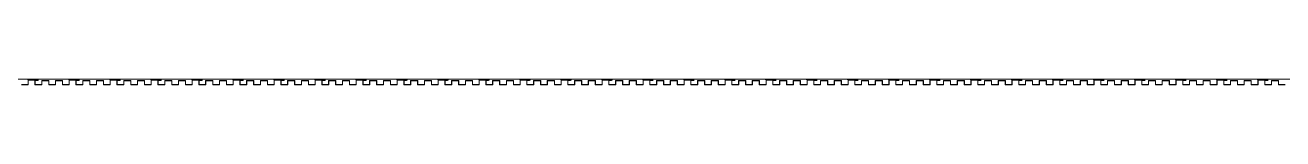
# Model space of a CAD drawing. Extents: x 73996 to 686888, y -9729 to 263202.
# Drawn here: x 481264 to 485805, y 172673 to 172692 of the extents above; entities that cross this region are included whole.
import ezdxf

# ---------------------------------------------------------------- set-up
doc = ezdxf.new("R2010")
doc.units = 0
doc.header["$LTSCALE"] = 20
doc.layers.add('Data Center Layout_L20$0$ARC', color=252, linetype='Continuous', lineweight=0)

# ---------------------------------------------------------------- blocks, each defined once
blk = doc.blocks.new('Data Center Layout_L20$0$A$C80dc7663')
at = {"layer": 'Data Center Layout_L20$0$ARC'}
blk.add_line((540876.41, 139535.59), (517002.82, 139535.59), dxfattribs=at)
at = {"layer": 'Data Center Layout_L20$0$ARC', "linetype": 'Continuous'}
for points in [[(523317.25, 139532.11), (523324.24, 139534.61), (523324.07, 139535.08), (523317.11, 139532.59), (523289.74, 139532.59), (523289.74, 139516.59), (523265.94, 139516.59)], [(523265.44, 139516.09), (523290.24, 139516.09), (523290.24, 139532.09), (523317.31, 139532.09)]]:
    blk.add_lwpolyline(points, dxfattribs=at)
for points in [[(523465.25, 139532.11), (523472.24, 139534.61), (523472.07, 139535.08), (523465.11, 139532.59), (523437.74, 139532.59), (523437.74, 139516.59), (523413.94, 139516.59), (523413.94, 139531.09), (523388.14, 139531.09), (523388.14, 139516.59), (523364.34, 139516.59), (523364.34, 139531.09), (523338.54, 139531.09), (523338.54, 139516.59), (523314.74, 139516.59), (523314.74, 139531.59), (523324.24, 139531.59, 1), (523324.24, 139535.59), (523303.53, 139535.59), (523302.24, 139534.3), (523300.95, 139535.59), (523287.24, 139535.59), (523287.24, 139535.09), (523300.74, 139535.09), (523302.24, 139533.59), (523303.74, 139535.09), (523324.24, 139535.09, -1), (523324.24, 139532.09), (523314.24, 139532.09), (523314.24, 139516.09), (523339.04, 139516.09), (523339.04, 139530.59), (523363.84, 139530.59), (523363.84, 139516.09), (523388.64, 139516.09), (523388.64, 139530.59), (523413.44, 139530.59), (523413.44, 139516.09), (523438.24, 139516.09), (523438.24, 139532.09), (523465.31, 139532.09)], [(523613.25, 139532.11), (523620.24, 139534.61), (523620.07, 139535.08), (523613.11, 139532.59), (523585.74, 139532.59), (523585.74, 139516.59), (523561.94, 139516.59), (523561.94, 139531.09), (523536.14, 139531.09), (523536.14, 139516.59), (523512.34, 139516.59), (523512.34, 139531.09), (523486.54, 139531.09), (523486.54, 139516.59), (523462.74, 139516.59), (523462.74, 139531.59), (523472.24, 139531.59, 1), (523472.24, 139535.59), (523451.53, 139535.59), (523450.24, 139534.3), (523448.95, 139535.59), (523435.24, 139535.59), (523435.24, 139535.09), (523448.74, 139535.09), (523450.24, 139533.59), (523451.74, 139535.09), (523472.24, 139535.09, -1), (523472.24, 139532.09), (523462.24, 139532.09), (523462.24, 139516.09), (523487.04, 139516.09), (523487.04, 139530.59), (523511.84, 139530.59), (523511.84, 139516.09), (523536.64, 139516.09), (523536.64, 139530.59), (523561.44, 139530.59), (523561.44, 139516.09), (523586.24, 139516.09), (523586.24, 139532.09), (523613.31, 139532.09)], [(523761.25, 139532.11), (523768.24, 139534.61), (523768.07, 139535.08), (523761.11, 139532.59), (523733.74, 139532.59), (523733.74, 139516.59), (523709.94, 139516.59), (523709.94, 139531.09), (523684.14, 139531.09), (523684.14, 139516.59), (523660.34, 139516.59), (523660.34, 139531.09), (523634.54, 139531.09), (523634.54, 139516.59), (523610.74, 139516.59), (523610.74, 139531.59), (523620.24, 139531.59, 1), (523620.24, 139535.59), (523599.53, 139535.59), (523598.24, 139534.3), (523596.95, 139535.59), (523583.24, 139535.59), (523583.24, 139535.09), (523596.74, 139535.09), (523598.24, 139533.59), (523599.74, 139535.09), (523620.24, 139535.09, -1), (523620.24, 139532.09), (523610.24, 139532.09), (523610.24, 139516.09), (523635.04, 139516.09), (523635.04, 139530.59), (523659.84, 139530.59), (523659.84, 139516.09), (523684.64, 139516.09), (523684.64, 139530.59), (523709.44, 139530.59), (523709.44, 139516.09), (523734.24, 139516.09), (523734.24, 139532.09), (523761.31, 139532.09)], [(523909.25, 139532.11), (523916.24, 139534.61), (523916.07, 139535.08), (523909.11, 139532.59), (523881.74, 139532.59), (523881.74, 139516.59), (523857.94, 139516.59), (523857.94, 139531.09), (523832.14, 139531.09), (523832.14, 139516.59), (523808.34, 139516.59), (523808.34, 139531.09), (523782.54, 139531.09), (523782.54, 139516.59), (523758.74, 139516.59), (523758.74, 139531.59), (523768.24, 139531.59, 1), (523768.24, 139535.59), (523747.53, 139535.59), (523746.24, 139534.3), (523744.95, 139535.59), (523731.24, 139535.59), (523731.24, 139535.09), (523744.74, 139535.09), (523746.24, 139533.59), (523747.74, 139535.09), (523768.24, 139535.09, -1), (523768.24, 139532.09), (523758.24, 139532.09), (523758.24, 139516.09), (523783.04, 139516.09), (523783.04, 139530.59), (523807.84, 139530.59), (523807.84, 139516.09), (523832.64, 139516.09), (523832.64, 139530.59), (523857.44, 139530.59), (523857.44, 139516.09), (523882.24, 139516.09), (523882.24, 139532.09), (523909.31, 139532.09)], [(524057.25, 139532.11), (524064.24, 139534.61), (524064.07, 139535.08), (524057.11, 139532.59), (524029.74, 139532.59), (524029.74, 139516.59), (524005.94, 139516.59), (524005.94, 139531.09), (523980.14, 139531.09), (523980.14, 139516.59), (523956.34, 139516.59), (523956.34, 139531.09), (523930.54, 139531.09), (523930.54, 139516.59), (523906.74, 139516.59), (523906.74, 139531.59), (523916.24, 139531.59, 1), (523916.24, 139535.59), (523895.53, 139535.59), (523894.24, 139534.3), (523892.95, 139535.59), (523879.24, 139535.59), (523879.24, 139535.09), (523892.74, 139535.09), (523894.24, 139533.59), (523895.74, 139535.09), (523916.24, 139535.09, -1), (523916.24, 139532.09), (523906.24, 139532.09), (523906.24, 139516.09), (523931.04, 139516.09), (523931.04, 139530.59), (523955.84, 139530.59), (523955.84, 139516.09), (523980.64, 139516.09), (523980.64, 139530.59), (524005.44, 139530.59), (524005.44, 139516.09), (524030.24, 139516.09), (524030.24, 139532.09), (524057.31, 139532.09)], [(524205.25, 139532.11), (524212.24, 139534.61), (524212.07, 139535.08), (524205.11, 139532.59), (524177.74, 139532.59), (524177.74, 139516.59), (524153.94, 139516.59), (524153.94, 139531.09), (524128.14, 139531.09), (524128.14, 139516.59), (524104.34, 139516.59), (524104.34, 139531.09), (524078.54, 139531.09), (524078.54, 139516.59), (524054.74, 139516.59), (524054.74, 139531.59), (524064.24, 139531.59, 1), (524064.24, 139535.59), (524043.53, 139535.59), (524042.24, 139534.3), (524040.95, 139535.59), (524027.24, 139535.59), (524027.24, 139535.09), (524040.74, 139535.09), (524042.24, 139533.59), (524043.74, 139535.09), (524064.24, 139535.09, -1), (524064.24, 139532.09), (524054.24, 139532.09), (524054.24, 139516.09), (524079.04, 139516.09), (524079.04, 139530.59), (524103.84, 139530.59), (524103.84, 139516.09), (524128.64, 139516.09), (524128.64, 139530.59), (524153.44, 139530.59), (524153.44, 139516.09), (524178.24, 139516.09), (524178.24, 139532.09), (524205.31, 139532.09)], [(524353.25, 139532.11), (524360.24, 139534.61), (524360.07, 139535.08), (524353.11, 139532.59), (524325.74, 139532.59), (524325.74, 139516.59), (524301.94, 139516.59), (524301.94, 139531.09), (524276.14, 139531.09), (524276.14, 139516.59), (524252.34, 139516.59), (524252.34, 139531.09), (524226.54, 139531.09), (524226.54, 139516.59), (524202.74, 139516.59), (524202.74, 139531.59), (524212.24, 139531.59, 1), (524212.24, 139535.59), (524191.53, 139535.59), (524190.24, 139534.3), (524188.95, 139535.59), (524175.24, 139535.59), (524175.24, 139535.09), (524188.74, 139535.09), (524190.24, 139533.59), (524191.74, 139535.09), (524212.24, 139535.09, -1), (524212.24, 139532.09), (524202.24, 139532.09), (524202.24, 139516.09), (524227.04, 139516.09), (524227.04, 139530.59), (524251.84, 139530.59), (524251.84, 139516.09), (524276.64, 139516.09), (524276.64, 139530.59), (524301.44, 139530.59), (524301.44, 139516.09), (524326.24, 139516.09), (524326.24, 139532.09), (524353.31, 139532.09)], [(524501.25, 139532.11), (524508.24, 139534.61), (524508.07, 139535.08), (524501.11, 139532.59), (524473.74, 139532.59), (524473.74, 139516.59), (524449.94, 139516.59), (524449.94, 139531.09), (524424.14, 139531.09), (524424.14, 139516.59), (524400.34, 139516.59), (524400.34, 139531.09), (524374.54, 139531.09), (524374.54, 139516.59), (524350.74, 139516.59), (524350.74, 139531.59), (524360.24, 139531.59, 1), (524360.24, 139535.59), (524339.53, 139535.59), (524338.24, 139534.3), (524336.95, 139535.59), (524323.24, 139535.59), (524323.24, 139535.09), (524336.74, 139535.09), (524338.24, 139533.59), (524339.74, 139535.09), (524360.24, 139535.09, -1), (524360.24, 139532.09), (524350.24, 139532.09), (524350.24, 139516.09), (524375.04, 139516.09), (524375.04, 139530.59), (524399.84, 139530.59), (524399.84, 139516.09), (524424.64, 139516.09), (524424.64, 139530.59), (524449.44, 139530.59), (524449.44, 139516.09), (524474.24, 139516.09), (524474.24, 139532.09), (524501.31, 139532.09)], [(524649.25, 139532.11), (524656.24, 139534.61), (524656.07, 139535.08), (524649.11, 139532.59), (524621.74, 139532.59), (524621.74, 139516.59), (524597.94, 139516.59), (524597.94, 139531.09), (524572.14, 139531.09), (524572.14, 139516.59), (524548.34, 139516.59), (524548.34, 139531.09), (524522.54, 139531.09), (524522.54, 139516.59), (524498.74, 139516.59), (524498.74, 139531.59), (524508.24, 139531.59, 1), (524508.24, 139535.59), (524487.53, 139535.59), (524486.24, 139534.3), (524484.95, 139535.59), (524471.24, 139535.59), (524471.24, 139535.09), (524484.74, 139535.09), (524486.24, 139533.59), (524487.74, 139535.09), (524508.24, 139535.09, -1), (524508.24, 139532.09), (524498.24, 139532.09), (524498.24, 139516.09), (524523.04, 139516.09), (524523.04, 139530.59), (524547.84, 139530.59), (524547.84, 139516.09), (524572.64, 139516.09), (524572.64, 139530.59), (524597.44, 139530.59), (524597.44, 139516.09), (524622.24, 139516.09), (524622.24, 139532.09), (524649.31, 139532.09)], [(524797.25, 139532.11), (524804.24, 139534.61), (524804.07, 139535.08), (524797.11, 139532.59), (524769.74, 139532.59), (524769.74, 139516.59), (524745.94, 139516.59), (524745.94, 139531.09), (524720.14, 139531.09), (524720.14, 139516.59), (524696.34, 139516.59), (524696.34, 139531.09), (524670.54, 139531.09), (524670.54, 139516.59), (524646.74, 139516.59), (524646.74, 139531.59), (524656.24, 139531.59, 1), (524656.24, 139535.59), (524635.53, 139535.59), (524634.24, 139534.3), (524632.95, 139535.59), (524619.24, 139535.59), (524619.24, 139535.09), (524632.74, 139535.09), (524634.24, 139533.59), (524635.74, 139535.09), (524656.24, 139535.09, -1), (524656.24, 139532.09), (524646.24, 139532.09), (524646.24, 139516.09), (524671.04, 139516.09), (524671.04, 139530.59), (524695.84, 139530.59), (524695.84, 139516.09), (524720.64, 139516.09), (524720.64, 139530.59), (524745.44, 139530.59), (524745.44, 139516.09), (524770.24, 139516.09), (524770.24, 139532.09), (524797.31, 139532.09)], [(524945.25, 139532.11), (524952.24, 139534.61), (524952.07, 139535.08), (524945.11, 139532.59), (524917.74, 139532.59), (524917.74, 139516.59), (524893.94, 139516.59), (524893.94, 139531.09), (524868.14, 139531.09), (524868.14, 139516.59), (524844.34, 139516.59), (524844.34, 139531.09), (524818.54, 139531.09), (524818.54, 139516.59), (524794.74, 139516.59), (524794.74, 139531.59), (524804.24, 139531.59, 1), (524804.24, 139535.59), (524783.53, 139535.59), (524782.24, 139534.3), (524780.95, 139535.59), (524767.24, 139535.59), (524767.24, 139535.09), (524780.74, 139535.09), (524782.24, 139533.59), (524783.74, 139535.09), (524804.24, 139535.09, -1), (524804.24, 139532.09), (524794.24, 139532.09), (524794.24, 139516.09), (524819.04, 139516.09), (524819.04, 139530.59), (524843.84, 139530.59), (524843.84, 139516.09), (524868.64, 139516.09), (524868.64, 139530.59), (524893.44, 139530.59), (524893.44, 139516.09), (524918.24, 139516.09), (524918.24, 139532.09), (524945.31, 139532.09)], [(525093.25, 139532.11), (525100.24, 139534.61), (525100.07, 139535.08), (525093.11, 139532.59), (525065.74, 139532.59), (525065.74, 139516.59), (525041.94, 139516.59), (525041.94, 139531.09), (525016.14, 139531.09), (525016.14, 139516.59), (524992.34, 139516.59), (524992.34, 139531.09), (524966.54, 139531.09), (524966.54, 139516.59), (524942.74, 139516.59), (524942.74, 139531.59), (524952.24, 139531.59, 1), (524952.24, 139535.59), (524931.53, 139535.59), (524930.24, 139534.3), (524928.95, 139535.59), (524915.24, 139535.59), (524915.24, 139535.09), (524928.74, 139535.09), (524930.24, 139533.59), (524931.74, 139535.09), (524952.24, 139535.09, -1), (524952.24, 139532.09), (524942.24, 139532.09), (524942.24, 139516.09), (524967.04, 139516.09), (524967.04, 139530.59), (524991.84, 139530.59), (524991.84, 139516.09), (525016.64, 139516.09), (525016.64, 139530.59), (525041.44, 139530.59), (525041.44, 139516.09), (525066.24, 139516.09), (525066.24, 139532.09), (525093.31, 139532.09)], [(525241.25, 139532.11), (525248.24, 139534.61), (525248.07, 139535.08), (525241.11, 139532.59), (525213.74, 139532.59), (525213.74, 139516.59), (525189.94, 139516.59), (525189.94, 139531.09), (525164.14, 139531.09), (525164.14, 139516.59), (525140.34, 139516.59), (525140.34, 139531.09), (525114.54, 139531.09), (525114.54, 139516.59), (525090.74, 139516.59), (525090.74, 139531.59), (525100.24, 139531.59, 1), (525100.24, 139535.59), (525079.53, 139535.59), (525078.24, 139534.3), (525076.95, 139535.59), (525063.24, 139535.59), (525063.24, 139535.09), (525076.74, 139535.09), (525078.24, 139533.59), (525079.74, 139535.09), (525100.24, 139535.09, -1), (525100.24, 139532.09), (525090.24, 139532.09), (525090.24, 139516.09), (525115.04, 139516.09), (525115.04, 139530.59), (525139.84, 139530.59), (525139.84, 139516.09), (525164.64, 139516.09), (525164.64, 139530.59), (525189.44, 139530.59), (525189.44, 139516.09), (525214.24, 139516.09), (525214.24, 139532.09), (525241.31, 139532.09)], [(525389.25, 139532.11), (525396.24, 139534.61), (525396.07, 139535.08), (525389.11, 139532.59), (525361.74, 139532.59), (525361.74, 139516.59), (525337.94, 139516.59), (525337.94, 139531.09), (525312.14, 139531.09), (525312.14, 139516.59), (525288.34, 139516.59), (525288.34, 139531.09), (525262.54, 139531.09), (525262.54, 139516.59), (525238.74, 139516.59), (525238.74, 139531.59), (525248.24, 139531.59, 1), (525248.24, 139535.59), (525227.53, 139535.59), (525226.24, 139534.3), (525224.95, 139535.59), (525211.24, 139535.59), (525211.24, 139535.09), (525224.74, 139535.09), (525226.24, 139533.59), (525227.74, 139535.09), (525248.24, 139535.09, -1), (525248.24, 139532.09), (525238.24, 139532.09), (525238.24, 139516.09), (525263.04, 139516.09), (525263.04, 139530.59), (525287.84, 139530.59), (525287.84, 139516.09), (525312.64, 139516.09), (525312.64, 139530.59), (525337.44, 139530.59), (525337.44, 139516.09), (525362.24, 139516.09), (525362.24, 139532.09), (525389.31, 139532.09)], [(525537.25, 139532.11), (525544.24, 139534.61), (525544.07, 139535.08), (525537.11, 139532.59), (525509.74, 139532.59), (525509.74, 139516.59), (525485.94, 139516.59), (525485.94, 139531.09), (525460.14, 139531.09), (525460.14, 139516.59), (525436.34, 139516.59), (525436.34, 139531.09), (525410.54, 139531.09), (525410.54, 139516.59), (525386.74, 139516.59), (525386.74, 139531.59), (525396.24, 139531.59, 1), (525396.24, 139535.59), (525375.53, 139535.59), (525374.24, 139534.3), (525372.95, 139535.59), (525359.24, 139535.59), (525359.24, 139535.09), (525372.74, 139535.09), (525374.24, 139533.59), (525375.74, 139535.09), (525396.24, 139535.09, -1), (525396.24, 139532.09), (525386.24, 139532.09), (525386.24, 139516.09), (525411.04, 139516.09), (525411.04, 139530.59), (525435.84, 139530.59), (525435.84, 139516.09), (525460.64, 139516.09), (525460.64, 139530.59), (525485.44, 139530.59), (525485.44, 139516.09), (525510.24, 139516.09), (525510.24, 139532.09), (525537.31, 139532.09)], [(525685.25, 139532.11), (525692.24, 139534.61), (525692.07, 139535.08), (525685.11, 139532.59), (525657.74, 139532.59), (525657.74, 139516.59), (525633.94, 139516.59), (525633.94, 139531.09), (525608.14, 139531.09), (525608.14, 139516.59), (525584.34, 139516.59), (525584.34, 139531.09), (525558.54, 139531.09), (525558.54, 139516.59), (525534.74, 139516.59), (525534.74, 139531.59), (525544.24, 139531.59, 1), (525544.24, 139535.59), (525523.53, 139535.59), (525522.24, 139534.3), (525520.95, 139535.59), (525507.24, 139535.59), (525507.24, 139535.09), (525520.74, 139535.09), (525522.24, 139533.59), (525523.74, 139535.09), (525544.24, 139535.09, -1), (525544.24, 139532.09), (525534.24, 139532.09), (525534.24, 139516.09), (525559.04, 139516.09), (525559.04, 139530.59), (525583.84, 139530.59), (525583.84, 139516.09), (525608.64, 139516.09), (525608.64, 139530.59), (525633.44, 139530.59), (525633.44, 139516.09), (525658.24, 139516.09), (525658.24, 139532.09), (525685.31, 139532.09)], [(525833.25, 139532.11), (525840.24, 139534.61), (525840.07, 139535.08), (525833.11, 139532.59), (525805.74, 139532.59), (525805.74, 139516.59), (525781.94, 139516.59), (525781.94, 139531.09), (525756.14, 139531.09), (525756.14, 139516.59), (525732.34, 139516.59), (525732.34, 139531.09), (525706.54, 139531.09), (525706.54, 139516.59), (525682.74, 139516.59), (525682.74, 139531.59), (525692.24, 139531.59, 1), (525692.24, 139535.59), (525671.53, 139535.59), (525670.24, 139534.3), (525668.95, 139535.59), (525655.24, 139535.59), (525655.24, 139535.09), (525668.74, 139535.09), (525670.24, 139533.59), (525671.74, 139535.09), (525692.24, 139535.09, -1), (525692.24, 139532.09), (525682.24, 139532.09), (525682.24, 139516.09), (525707.04, 139516.09), (525707.04, 139530.59), (525731.84, 139530.59), (525731.84, 139516.09), (525756.64, 139516.09), (525756.64, 139530.59), (525781.44, 139530.59), (525781.44, 139516.09), (525806.24, 139516.09), (525806.24, 139532.09), (525833.31, 139532.09)], [(525981.25, 139532.11), (525988.24, 139534.61), (525988.07, 139535.08), (525981.11, 139532.59), (525953.74, 139532.59), (525953.74, 139516.59), (525929.94, 139516.59), (525929.94, 139531.09), (525904.14, 139531.09), (525904.14, 139516.59), (525880.34, 139516.59), (525880.34, 139531.09), (525854.54, 139531.09), (525854.54, 139516.59), (525830.74, 139516.59), (525830.74, 139531.59), (525840.24, 139531.59, 1), (525840.24, 139535.59), (525819.53, 139535.59), (525818.24, 139534.3), (525816.95, 139535.59), (525803.24, 139535.59), (525803.24, 139535.09), (525816.74, 139535.09), (525818.24, 139533.59), (525819.74, 139535.09), (525840.24, 139535.09, -1), (525840.24, 139532.09), (525830.24, 139532.09), (525830.24, 139516.09), (525855.04, 139516.09), (525855.04, 139530.59), (525879.84, 139530.59), (525879.84, 139516.09), (525904.64, 139516.09), (525904.64, 139530.59), (525929.44, 139530.59), (525929.44, 139516.09), (525954.24, 139516.09), (525954.24, 139532.09), (525981.31, 139532.09)], [(526129.25, 139532.11), (526136.24, 139534.61), (526136.07, 139535.08), (526129.11, 139532.59), (526101.74, 139532.59), (526101.74, 139516.59), (526077.94, 139516.59), (526077.94, 139531.09), (526052.14, 139531.09), (526052.14, 139516.59), (526028.34, 139516.59), (526028.34, 139531.09), (526002.54, 139531.09), (526002.54, 139516.59), (525978.74, 139516.59), (525978.74, 139531.59), (525988.24, 139531.59, 1), (525988.24, 139535.59), (525967.53, 139535.59), (525966.24, 139534.3), (525964.95, 139535.59), (525951.24, 139535.59), (525951.24, 139535.09), (525964.74, 139535.09), (525966.24, 139533.59), (525967.74, 139535.09), (525988.24, 139535.09, -1), (525988.24, 139532.09), (525978.24, 139532.09), (525978.24, 139516.09), (526003.04, 139516.09), (526003.04, 139530.59), (526027.84, 139530.59), (526027.84, 139516.09), (526052.64, 139516.09), (526052.64, 139530.59), (526077.44, 139530.59), (526077.44, 139516.09), (526102.24, 139516.09), (526102.24, 139532.09), (526129.31, 139532.09)], [(526277.25, 139532.11), (526284.24, 139534.61), (526284.07, 139535.08), (526277.11, 139532.59), (526249.74, 139532.59), (526249.74, 139516.59), (526225.94, 139516.59), (526225.94, 139531.09), (526200.14, 139531.09), (526200.14, 139516.59), (526176.34, 139516.59), (526176.34, 139531.09), (526150.54, 139531.09), (526150.54, 139516.59), (526126.74, 139516.59), (526126.74, 139531.59), (526136.24, 139531.59, 1), (526136.24, 139535.59), (526115.53, 139535.59), (526114.24, 139534.3), (526112.95, 139535.59), (526099.24, 139535.59), (526099.24, 139535.09), (526112.74, 139535.09), (526114.24, 139533.59), (526115.74, 139535.09), (526136.24, 139535.09, -1), (526136.24, 139532.09), (526126.24, 139532.09), (526126.24, 139516.09), (526151.04, 139516.09), (526151.04, 139530.59), (526175.84, 139530.59), (526175.84, 139516.09), (526200.64, 139516.09), (526200.64, 139530.59), (526225.44, 139530.59), (526225.44, 139516.09), (526250.24, 139516.09), (526250.24, 139532.09), (526277.31, 139532.09)], [(526425.25, 139532.11), (526432.24, 139534.61), (526432.07, 139535.08), (526425.11, 139532.59), (526397.74, 139532.59), (526397.74, 139516.59), (526373.94, 139516.59), (526373.94, 139531.09), (526348.14, 139531.09), (526348.14, 139516.59), (526324.34, 139516.59), (526324.34, 139531.09), (526298.54, 139531.09), (526298.54, 139516.59), (526274.74, 139516.59), (526274.74, 139531.59), (526284.24, 139531.59, 1), (526284.24, 139535.59), (526263.53, 139535.59), (526262.24, 139534.3), (526260.95, 139535.59), (526247.24, 139535.59), (526247.24, 139535.09), (526260.74, 139535.09), (526262.24, 139533.59), (526263.74, 139535.09), (526284.24, 139535.09, -1), (526284.24, 139532.09), (526274.24, 139532.09), (526274.24, 139516.09), (526299.04, 139516.09), (526299.04, 139530.59), (526323.84, 139530.59), (526323.84, 139516.09), (526348.64, 139516.09), (526348.64, 139530.59), (526373.44, 139530.59), (526373.44, 139516.09), (526398.24, 139516.09), (526398.24, 139532.09), (526425.31, 139532.09)], [(526573.25, 139532.11), (526580.24, 139534.61), (526580.07, 139535.08), (526573.11, 139532.59), (526545.74, 139532.59), (526545.74, 139516.59), (526521.94, 139516.59), (526521.94, 139531.09), (526496.14, 139531.09), (526496.14, 139516.59), (526472.34, 139516.59), (526472.34, 139531.09), (526446.54, 139531.09), (526446.54, 139516.59), (526422.74, 139516.59), (526422.74, 139531.59), (526432.24, 139531.59, 1), (526432.24, 139535.59), (526411.53, 139535.59), (526410.24, 139534.3), (526408.95, 139535.59), (526395.24, 139535.59), (526395.24, 139535.09), (526408.74, 139535.09), (526410.24, 139533.59), (526411.74, 139535.09), (526432.24, 139535.09, -1), (526432.24, 139532.09), (526422.24, 139532.09), (526422.24, 139516.09), (526447.04, 139516.09), (526447.04, 139530.59), (526471.84, 139530.59), (526471.84, 139516.09), (526496.64, 139516.09), (526496.64, 139530.59), (526521.44, 139530.59), (526521.44, 139516.09), (526546.24, 139516.09), (526546.24, 139532.09), (526573.31, 139532.09)], [(526721.25, 139532.11), (526728.24, 139534.61), (526728.07, 139535.08), (526721.11, 139532.59), (526693.74, 139532.59), (526693.74, 139516.59), (526669.94, 139516.59), (526669.94, 139531.09), (526644.14, 139531.09), (526644.14, 139516.59), (526620.34, 139516.59), (526620.34, 139531.09), (526594.54, 139531.09), (526594.54, 139516.59), (526570.74, 139516.59), (526570.74, 139531.59), (526580.24, 139531.59, 1), (526580.24, 139535.59), (526559.53, 139535.59), (526558.24, 139534.3), (526556.95, 139535.59), (526543.24, 139535.59), (526543.24, 139535.09), (526556.74, 139535.09), (526558.24, 139533.59), (526559.74, 139535.09), (526580.24, 139535.09, -1), (526580.24, 139532.09), (526570.24, 139532.09), (526570.24, 139516.09), (526595.04, 139516.09), (526595.04, 139530.59), (526619.84, 139530.59), (526619.84, 139516.09), (526644.64, 139516.09), (526644.64, 139530.59), (526669.44, 139530.59), (526669.44, 139516.09), (526694.24, 139516.09), (526694.24, 139532.09), (526721.31, 139532.09)], [(526869.25, 139532.11), (526876.24, 139534.61), (526876.07, 139535.08), (526869.11, 139532.59), (526841.74, 139532.59), (526841.74, 139516.59), (526817.94, 139516.59), (526817.94, 139531.09), (526792.14, 139531.09), (526792.14, 139516.59), (526768.34, 139516.59), (526768.34, 139531.09), (526742.54, 139531.09), (526742.54, 139516.59), (526718.74, 139516.59), (526718.74, 139531.59), (526728.24, 139531.59, 1), (526728.24, 139535.59), (526707.53, 139535.59), (526706.24, 139534.3), (526704.95, 139535.59), (526691.24, 139535.59), (526691.24, 139535.09), (526704.74, 139535.09), (526706.24, 139533.59), (526707.74, 139535.09), (526728.24, 139535.09, -1), (526728.24, 139532.09), (526718.24, 139532.09), (526718.24, 139516.09), (526743.04, 139516.09), (526743.04, 139530.59), (526767.84, 139530.59), (526767.84, 139516.09), (526792.64, 139516.09), (526792.64, 139530.59), (526817.44, 139530.59), (526817.44, 139516.09), (526842.24, 139516.09), (526842.24, 139532.09), (526869.31, 139532.09)], [(527017.25, 139532.11), (527024.24, 139534.61), (527024.07, 139535.08), (527017.11, 139532.59), (526989.74, 139532.59), (526989.74, 139516.59), (526965.94, 139516.59), (526965.94, 139531.09), (526940.14, 139531.09), (526940.14, 139516.59), (526916.34, 139516.59), (526916.34, 139531.09), (526890.54, 139531.09), (526890.54, 139516.59), (526866.74, 139516.59), (526866.74, 139531.59), (526876.24, 139531.59, 1), (526876.24, 139535.59), (526855.53, 139535.59), (526854.24, 139534.3), (526852.95, 139535.59), (526839.24, 139535.59), (526839.24, 139535.09), (526852.74, 139535.09), (526854.24, 139533.59), (526855.74, 139535.09), (526876.24, 139535.09, -1), (526876.24, 139532.09), (526866.24, 139532.09), (526866.24, 139516.09), (526891.04, 139516.09), (526891.04, 139530.59), (526915.84, 139530.59), (526915.84, 139516.09), (526940.64, 139516.09), (526940.64, 139530.59), (526965.44, 139530.59), (526965.44, 139516.09), (526990.24, 139516.09), (526990.24, 139532.09), (527017.31, 139532.09)], [(527165.25, 139532.11), (527172.24, 139534.61), (527172.07, 139535.08), (527165.11, 139532.59), (527137.74, 139532.59), (527137.74, 139516.59), (527113.94, 139516.59), (527113.94, 139531.09), (527088.14, 139531.09), (527088.14, 139516.59), (527064.34, 139516.59), (527064.34, 139531.09), (527038.54, 139531.09), (527038.54, 139516.59), (527014.74, 139516.59), (527014.74, 139531.59), (527024.24, 139531.59, 1), (527024.24, 139535.59), (527003.53, 139535.59), (527002.24, 139534.3), (527000.95, 139535.59), (526987.24, 139535.59), (526987.24, 139535.09), (527000.74, 139535.09), (527002.24, 139533.59), (527003.74, 139535.09), (527024.24, 139535.09, -1), (527024.24, 139532.09), (527014.24, 139532.09), (527014.24, 139516.09), (527039.04, 139516.09), (527039.04, 139530.59), (527063.84, 139530.59), (527063.84, 139516.09), (527088.64, 139516.09), (527088.64, 139530.59), (527113.44, 139530.59), (527113.44, 139516.09), (527138.24, 139516.09), (527138.24, 139532.09), (527165.31, 139532.09)], [(527313.25, 139532.11), (527320.24, 139534.61), (527320.07, 139535.08), (527313.11, 139532.59), (527285.74, 139532.59), (527285.74, 139516.59), (527261.94, 139516.59), (527261.94, 139531.09), (527236.14, 139531.09), (527236.14, 139516.59), (527212.34, 139516.59), (527212.34, 139531.09), (527186.54, 139531.09), (527186.54, 139516.59), (527162.74, 139516.59), (527162.74, 139531.59), (527172.24, 139531.59, 1), (527172.24, 139535.59), (527151.53, 139535.59), (527150.24, 139534.3), (527148.95, 139535.59), (527135.24, 139535.59), (527135.24, 139535.09), (527148.74, 139535.09), (527150.24, 139533.59), (527151.74, 139535.09), (527172.24, 139535.09, -1), (527172.24, 139532.09), (527162.24, 139532.09), (527162.24, 139516.09), (527187.04, 139516.09), (527187.04, 139530.59), (527211.84, 139530.59), (527211.84, 139516.09), (527236.64, 139516.09), (527236.64, 139530.59), (527261.44, 139530.59), (527261.44, 139516.09), (527286.24, 139516.09), (527286.24, 139532.09), (527313.31, 139532.09)], [(527461.25, 139532.11), (527468.24, 139534.61), (527468.07, 139535.08), (527461.11, 139532.59), (527433.74, 139532.59), (527433.74, 139516.59), (527409.94, 139516.59), (527409.94, 139531.09), (527384.14, 139531.09), (527384.14, 139516.59), (527360.34, 139516.59), (527360.34, 139531.09), (527334.54, 139531.09), (527334.54, 139516.59), (527310.74, 139516.59), (527310.74, 139531.59), (527320.24, 139531.59, 1), (527320.24, 139535.59), (527299.53, 139535.59), (527298.24, 139534.3), (527296.95, 139535.59), (527283.24, 139535.59), (527283.24, 139535.09), (527296.74, 139535.09), (527298.24, 139533.59), (527299.74, 139535.09), (527320.24, 139535.09, -1), (527320.24, 139532.09), (527310.24, 139532.09), (527310.24, 139516.09), (527335.04, 139516.09), (527335.04, 139530.59), (527359.84, 139530.59), (527359.84, 139516.09), (527384.64, 139516.09), (527384.64, 139530.59), (527409.44, 139530.59), (527409.44, 139516.09), (527434.24, 139516.09), (527434.24, 139532.09), (527461.31, 139532.09)], [(527609.25, 139532.11), (527616.24, 139534.61), (527616.07, 139535.08), (527609.11, 139532.59), (527581.74, 139532.59), (527581.74, 139516.59), (527557.94, 139516.59), (527557.94, 139531.09), (527532.14, 139531.09), (527532.14, 139516.59), (527508.34, 139516.59), (527508.34, 139531.09), (527482.54, 139531.09), (527482.54, 139516.59), (527458.74, 139516.59), (527458.74, 139531.59), (527468.24, 139531.59, 1), (527468.24, 139535.59), (527447.53, 139535.59), (527446.24, 139534.3), (527444.95, 139535.59), (527431.24, 139535.59), (527431.24, 139535.09), (527444.74, 139535.09), (527446.24, 139533.59), (527447.74, 139535.09), (527468.24, 139535.09, -1), (527468.24, 139532.09), (527458.24, 139532.09), (527458.24, 139516.09), (527483.04, 139516.09), (527483.04, 139530.59), (527507.84, 139530.59), (527507.84, 139516.09), (527532.64, 139516.09), (527532.64, 139530.59), (527557.44, 139530.59), (527557.44, 139516.09), (527582.24, 139516.09), (527582.24, 139532.09), (527609.31, 139532.09)], [(527757.25, 139532.11), (527764.24, 139534.61), (527764.07, 139535.08), (527757.11, 139532.59), (527729.74, 139532.59), (527729.74, 139516.59), (527705.94, 139516.59), (527705.94, 139531.09), (527680.14, 139531.09), (527680.14, 139516.59), (527656.34, 139516.59), (527656.34, 139531.09), (527630.54, 139531.09), (527630.54, 139516.59), (527606.74, 139516.59), (527606.74, 139531.59), (527616.24, 139531.59, 1), (527616.24, 139535.59), (527595.53, 139535.59), (527594.24, 139534.3), (527592.95, 139535.59), (527579.24, 139535.59), (527579.24, 139535.09), (527592.74, 139535.09), (527594.24, 139533.59), (527595.74, 139535.09), (527616.24, 139535.09, -1), (527616.24, 139532.09), (527606.24, 139532.09), (527606.24, 139516.09), (527631.04, 139516.09), (527631.04, 139530.59), (527655.84, 139530.59), (527655.84, 139516.09), (527680.64, 139516.09), (527680.64, 139530.59), (527705.44, 139530.59), (527705.44, 139516.09), (527730.24, 139516.09), (527730.24, 139532.09), (527757.31, 139532.09)], [(527828.14, 139516.59), (527804.34, 139516.59), (527804.34, 139531.09), (527778.54, 139531.09), (527778.54, 139516.59), (527754.74, 139516.59), (527754.74, 139531.59), (527764.24, 139531.59, 1), (527764.24, 139535.59), (527743.53, 139535.59), (527742.24, 139534.3), (527740.95, 139535.59), (527727.24, 139535.59), (527727.24, 139535.09), (527740.74, 139535.09), (527742.24, 139533.59), (527743.74, 139535.09), (527764.24, 139535.09, -1), (527764.24, 139532.09), (527754.24, 139532.09), (527754.24, 139516.09), (527779.04, 139516.09), (527779.04, 139530.59), (527803.84, 139530.59), (527803.84, 139516.09), (527828.64, 139516.09)]]:
    blk.add_lwpolyline(points, format="xyb", dxfattribs=at)
blk = doc.blocks.new('Data Center Layout_L20')
blk.add_blockref('Data Center Layout_L20$0$A$C80dc7663', (-42014.7, 33156.7))

msp = doc.modelspace()

# ---------------------------------------------------------------- block references
msp.add_blockref('Data Center Layout_L20', (0, 0))

doc.saveas('drawing.dxf')
